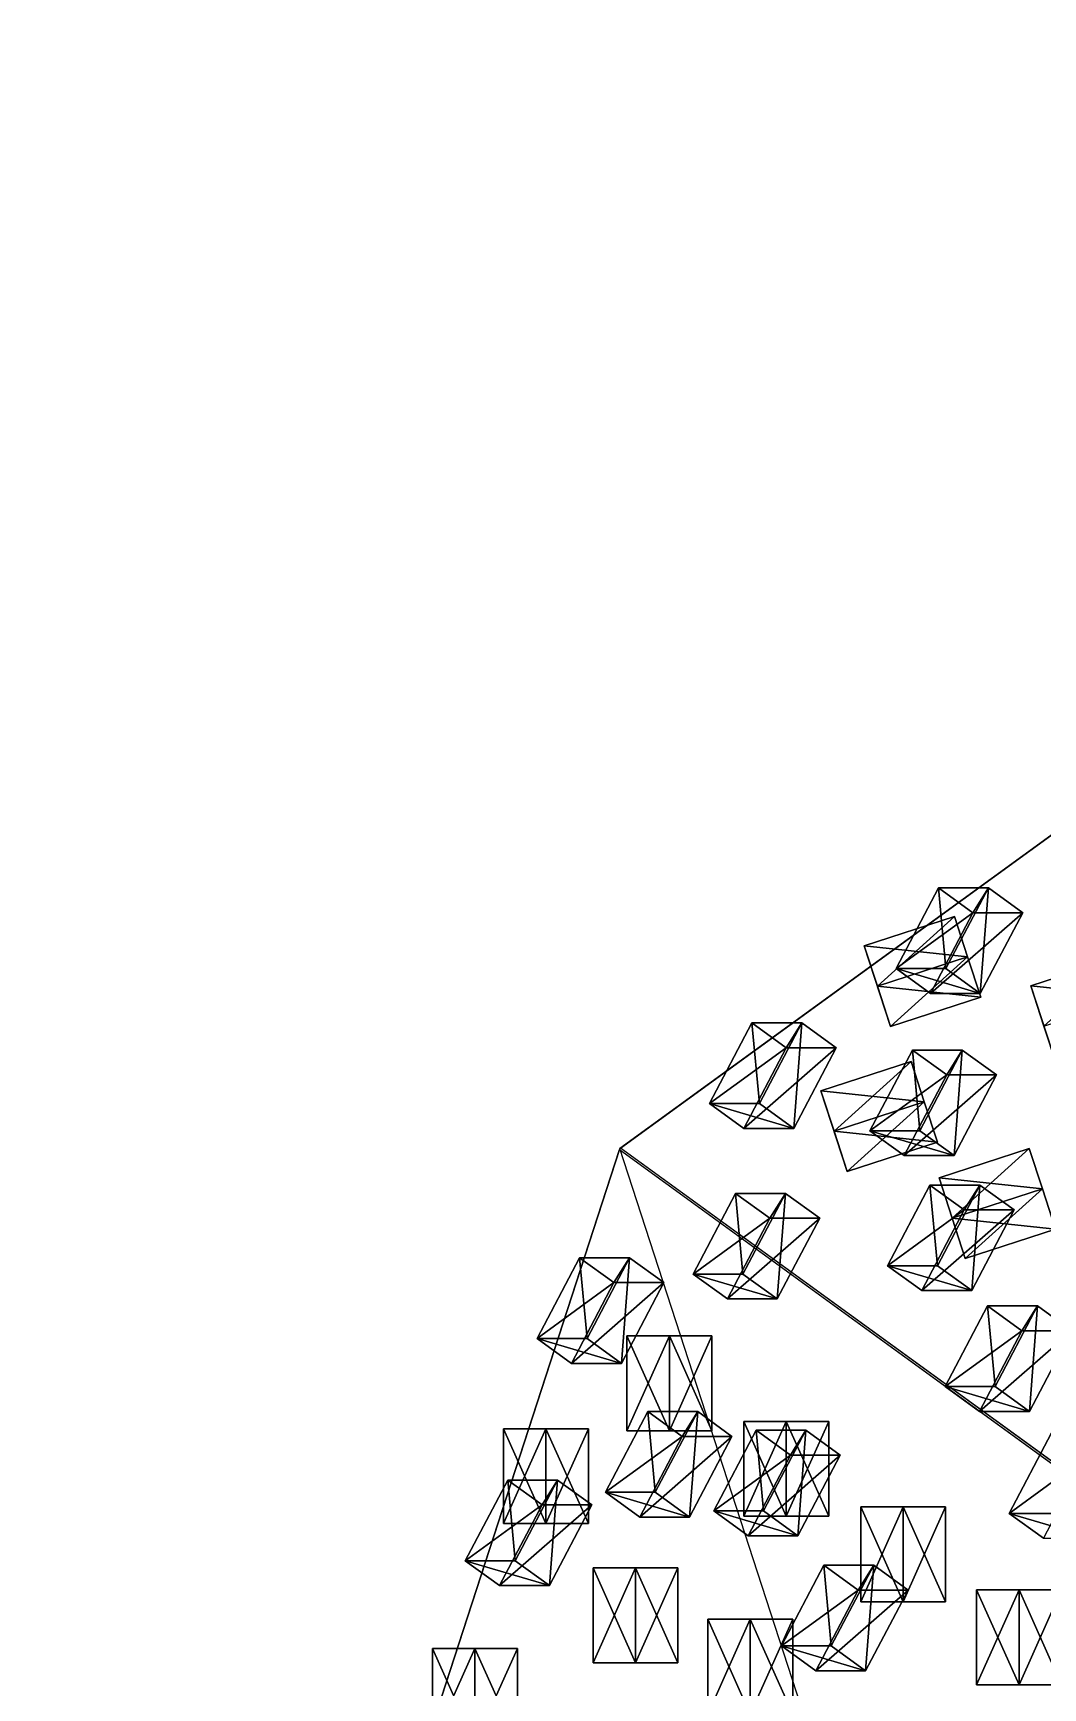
# Model space of a CAD drawing. Header units: metres. Extents: x -324 to 324, y -310 to 311.
# Drawn here: x -323.8 to -217.3, y 133.5 to 307.9 of the extents above; entities that cross this region are included whole.
import ezdxf

# ---------------------------------------------------------------- set-up
doc = ezdxf.new("R2010")
doc.units = ezdxf.units.M

msp = doc.modelspace()

# ---------------------------------------------------------------- linework, layer by layer
for p, q in [((-100.1399, 307.86993, -938.09595), (-261.94815, 190.31635, -1061.6997)), ((-261.85693, 190.37546, -1061.904), (-100.05551, 307.93835, -938.3003)), ((-323.78564, -0.00020891172, -938.3003), (-261.97635, 190.21114, -1061.9042)), ((-261.94815, 190.31635, -1061.6997), (-323.74664, 0.10151672, -938.0959)), ((-261.97635, 190.21114, -1061.9042), (-161.96652, 117.55693, -1261.8993)), ((-161.85391, 117.712, -1261.8992), (-261.85693, 190.37546, -1061.904))]:
    msp.add_line(p, q)
for points in [[(-100.05551, 307.93835, -938.3003), (-161.85391, 117.712, -1261.8992), (-261.85693, 190.37546, -1061.904), (-261.85684, 190.37556, -1061.9039)], [(-228.34314, 217.80185, -1020.6347), (-232.81517, 209.29527, -1017.8708), (-227.55753, 209.29503, -1009.3645), (-227.55742, 209.29514, -1009.3644)], [(-232.81517, 209.29527, -1017.8708), (-228.34314, 217.80185, -1020.6347), (-224.72519, 215.17326, -1022.871), (-224.72508, 215.17337, -1022.87085)], [(-227.55753, 209.29503, -1009.3645), (-223.0855, 217.80162, -1012.12836), (-228.34314, 217.80185, -1020.6347), (-228.34303, 217.80196, -1020.6346)], [(-224.72519, 215.17326, -1022.871), (-228.34314, 217.80185, -1020.6347), (-223.0855, 217.80162, -1012.12836), (-223.08539, 217.80173, -1012.12823)], [(-223.0855, 217.80162, -1012.12836), (-227.55753, 209.29503, -1009.3645), (-223.93958, 206.66644, -1011.60077), (-223.93947, 206.66655, -1011.60065)], [(-223.0855, 217.80162, -1012.12836), (-219.46754, 215.17302, -1014.3647), (-224.72519, 215.17326, -1022.871), (-224.72508, 215.17337, -1022.87085)], [(-223.93958, 206.66644, -1011.60077), (-219.46754, 215.17302, -1014.3647), (-223.0855, 217.80162, -1012.12836), (-223.08539, 217.80173, -1012.12823)], [(-234.78423, 207.438, -1065.1879), (-236.16632, 211.69167, -1056.2438), (-226.65576, 214.78185, -1056.2438), (-226.65565, 214.78195, -1056.2437)], [(-225.27382, 210.5287, -1054.0074), (-226.65576, 214.78185, -1056.2438), (-236.16632, 211.69167, -1056.2438), (-236.16621, 211.69177, -1056.2437)], [(-226.65576, 214.78185, -1056.2438), (-225.27365, 210.52818, -1065.1879), (-234.78423, 207.438, -1065.1879), (-234.78412, 207.43811, -1065.1877)], [(-224.72519, 215.17326, -1022.871), (-229.19722, 206.66667, -1020.1071), (-232.81517, 209.29527, -1017.8708), (-232.81506, 209.29538, -1017.87067)], [(-229.19722, 206.66667, -1020.1071), (-224.72519, 215.17326, -1022.871), (-219.46754, 215.17302, -1014.3647), (-219.46744, 215.17313, -1014.36456)], [(-219.46754, 215.17302, -1014.3647), (-223.93958, 206.66644, -1011.60077), (-229.19722, 206.66667, -1020.1071), (-229.19711, 206.66678, -1020.107)], [(-225.27365, 210.52818, -1065.1879), (-226.65576, 214.78185, -1056.2438), (-225.27382, 210.5287, -1054.0074), (-225.27371, 210.52881, -1054.0073)], [(-233.40228, 203.18486, -1062.9515), (-234.7844, 207.43852, -1054.0074), (-236.16632, 211.69167, -1056.2438), (-236.16621, 211.69177, -1056.2437)], [(-236.16632, 211.69167, -1056.2438), (-234.78423, 207.438, -1065.1879), (-233.40228, 203.18486, -1062.9515), (-233.40218, 203.18497, -1062.9514)], [(-236.16632, 211.69167, -1056.2438), (-234.7844, 207.43852, -1054.0074), (-225.27382, 210.5287, -1054.0074), (-225.27371, 210.52881, -1054.0073)], [(-223.89172, 206.27504, -1062.9515), (-225.27382, 210.5287, -1054.0074), (-234.7844, 207.43852, -1054.0074), (-234.78429, 207.43863, -1054.0073)], [(-233.40228, 203.18486, -1062.9515), (-234.78423, 207.438, -1065.1879), (-225.27365, 210.52818, -1065.1879), (-225.27354, 210.52829, -1065.1877)], [(-225.27365, 210.52818, -1065.1879), (-223.89172, 206.27504, -1062.9515), (-233.40228, 203.18486, -1062.9515), (-233.40218, 203.18497, -1062.9514)], [(-225.27382, 210.5287, -1054.0074), (-223.89172, 206.27504, -1062.9515), (-225.27365, 210.52818, -1065.1879), (-225.27354, 210.52829, -1065.1877)], [(-217.22108, 203.21478, -1084.0732), (-218.60318, 207.46844, -1075.1292), (-209.09262, 210.55862, -1075.1292), (-209.09251, 210.55873, -1075.129)], [(-207.71068, 206.30548, -1072.8928), (-209.09262, 210.55862, -1075.1292), (-218.60318, 207.46844, -1075.1292), (-218.60307, 207.46855, -1075.129)], [(-223.93958, 206.66644, -1011.60077), (-227.55753, 209.29503, -1009.3645), (-232.81517, 209.29527, -1017.8708), (-232.81506, 209.29538, -1017.87067)], [(-232.81517, 209.29527, -1017.8708), (-229.19722, 206.66667, -1020.1071), (-223.93958, 206.66644, -1011.60077), (-223.93947, 206.66655, -1011.60065)], [(-234.7844, 207.43852, -1054.0074), (-233.40228, 203.18486, -1062.9515), (-223.89172, 206.27504, -1062.9515), (-223.89162, 206.27515, -1062.9514)], [(-215.83914, 198.96164, -1081.8369), (-217.22125, 203.2153, -1072.8928), (-218.60318, 207.46844, -1075.1292), (-218.60307, 207.46855, -1075.129)], [(-218.60318, 207.46844, -1075.1292), (-217.22108, 203.21478, -1084.0732), (-215.83914, 198.96164, -1081.8369), (-215.83904, 198.96175, -1081.8368)], [(-218.60318, 207.46844, -1075.1292), (-217.22125, 203.2153, -1072.8928), (-207.71068, 206.30548, -1072.8928), (-207.71057, 206.30559, -1072.8927)], [(-248.01277, 203.5645, -1035.7219), (-252.4848, 195.05792, -1032.958), (-247.22716, 195.05768, -1024.4518), (-247.22705, 195.05779, -1024.4517)], [(-252.4848, 195.05792, -1032.958), (-248.01277, 203.5645, -1035.7219), (-244.39482, 200.93591, -1037.9581), (-244.39471, 200.93602, -1037.958)], [(-247.22716, 195.05768, -1024.4518), (-242.75513, 203.56427, -1027.2156), (-248.01277, 203.5645, -1035.7219), (-248.01266, 203.5646, -1035.7218)], [(-244.39482, 200.93591, -1037.9581), (-248.01277, 203.5645, -1035.7219), (-242.75513, 203.56427, -1027.2156), (-242.75502, 203.56438, -1027.2155)], [(-242.75513, 203.56427, -1027.2156), (-247.22716, 195.05768, -1024.4518), (-243.6092, 192.4291, -1026.688), (-243.6091, 192.4292, -1026.6879)], [(-242.75513, 203.56427, -1027.2156), (-239.13718, 200.93567, -1029.4519), (-244.39482, 200.93591, -1037.9581), (-244.39471, 200.93602, -1037.958)], [(-243.6092, 192.4291, -1026.688), (-239.13718, 200.93567, -1029.4519), (-242.75513, 203.56427, -1027.2156), (-242.75502, 203.56438, -1027.2155)], [(-244.39482, 200.93591, -1037.9581), (-248.86685, 192.42932, -1035.1943), (-252.4848, 195.05792, -1032.958), (-252.4847, 195.05803, -1032.9579)], [(-248.86685, 192.42932, -1035.1943), (-244.39482, 200.93591, -1037.9581), (-239.13718, 200.93567, -1029.4519), (-239.13707, 200.93578, -1029.4518)], [(-239.13718, 200.93567, -1029.4519), (-243.6092, 192.4291, -1026.688), (-248.86685, 192.42932, -1035.1943), (-248.86674, 192.42943, -1035.1942)], [(-231.09752, 200.71606, -1005.00775), (-235.56955, 192.20949, -1002.24384), (-230.3119, 192.20924, -993.73755), (-230.3118, 192.20935, -993.7374)], [(-235.56955, 192.20949, -1002.24384), (-231.09752, 200.71606, -1005.00775), (-227.47957, 198.08748, -1007.244), (-227.47946, 198.08759, -1007.2439)], [(-230.3119, 192.20924, -993.73755), (-225.83987, 200.71584, -996.5014), (-231.09752, 200.71606, -1005.00775), (-231.09741, 200.71617, -1005.0076)], [(-227.47957, 198.08748, -1007.244), (-231.09752, 200.71606, -1005.00775), (-225.83987, 200.71584, -996.5014), (-225.83977, 200.71594, -996.5013)], [(-225.83987, 200.71584, -996.5014), (-230.3119, 192.20924, -993.73755), (-226.69395, 189.58066, -995.9738), (-226.69385, 189.58076, -995.9737)], [(-225.83987, 200.71584, -996.5014), (-222.22192, 198.08723, -998.73773), (-227.47957, 198.08748, -1007.244), (-227.47946, 198.08759, -1007.2439)], [(-226.69395, 189.58066, -995.9738), (-222.22192, 198.08723, -998.73773), (-225.83987, 200.71584, -996.5014), (-225.83977, 200.71594, -996.5013)], [(-239.34746, 192.15042, -1091.4431), (-240.72955, 196.40408, -1082.499), (-231.219, 199.49426, -1082.499), (-231.21889, 199.49437, -1082.4989)], [(-229.83705, 195.24112, -1080.2627), (-231.219, 199.49426, -1082.499), (-240.72955, 196.40408, -1082.499), (-240.72945, 196.40419, -1082.4989)], [(-231.219, 199.49426, -1082.499), (-229.83688, 195.2406, -1091.4431), (-239.34746, 192.15042, -1091.4431), (-239.34735, 192.15053, -1091.443)], [(-229.83688, 195.2406, -1091.4431), (-231.219, 199.49426, -1082.499), (-229.83705, 195.24112, -1080.2627), (-229.83694, 195.24123, -1080.2626)], [(-227.47957, 198.08748, -1007.244), (-231.9516, 189.58089, -1004.48016), (-235.56955, 192.20949, -1002.24384), (-235.56944, 192.2096, -1002.2437)], [(-231.9516, 189.58089, -1004.48016), (-227.47957, 198.08748, -1007.244), (-222.22192, 198.08723, -998.73773), (-222.22182, 198.08734, -998.7376)], [(-222.22192, 198.08723, -998.73773), (-226.69395, 189.58066, -995.9738), (-231.9516, 189.58089, -1004.48016), (-231.95149, 189.581, -1004.48004)], [(-237.96552, 187.89728, -1089.2068), (-239.34763, 192.15094, -1080.2627), (-240.72955, 196.40408, -1082.499), (-240.72945, 196.40419, -1082.4989)], [(-240.72955, 196.40408, -1082.499), (-239.34746, 192.15042, -1091.4431), (-237.96552, 187.89728, -1089.2068), (-237.96541, 187.89738, -1089.2067)], [(-240.72955, 196.40408, -1082.499), (-239.34763, 192.15094, -1080.2627), (-229.83705, 195.24112, -1080.2627), (-229.83694, 195.24123, -1080.2626)], [(-243.6092, 192.4291, -1026.688), (-247.22716, 195.05768, -1024.4518), (-252.4848, 195.05792, -1032.958), (-252.4847, 195.05803, -1032.9579)], [(-252.4848, 195.05792, -1032.958), (-248.86685, 192.42932, -1035.1943), (-243.6092, 192.4291, -1026.688), (-243.6091, 192.4292, -1026.6879)], [(-228.45496, 190.98746, -1089.2068), (-229.83705, 195.24112, -1080.2627), (-239.34763, 192.15094, -1080.2627), (-239.34752, 192.15105, -1080.2626)], [(-237.96552, 187.89728, -1089.2068), (-239.34746, 192.15042, -1091.4431), (-229.83688, 195.2406, -1091.4431), (-229.83678, 195.2407, -1091.443)], [(-229.83688, 195.2406, -1091.4431), (-228.45496, 190.98746, -1089.2068), (-237.96552, 187.89728, -1089.2068), (-237.96541, 187.89738, -1089.2067)], [(-229.83705, 195.24112, -1080.2627), (-228.45496, 190.98746, -1089.2068), (-229.83688, 195.2406, -1091.4431), (-229.83678, 195.2407, -1091.443)], [(-239.34763, 192.15094, -1080.2627), (-237.96552, 187.89728, -1089.2068), (-228.45496, 190.98746, -1089.2068), (-228.45485, 190.98756, -1089.2067)], [(-226.69395, 189.58066, -995.9738), (-230.3119, 192.20924, -993.73755), (-235.56955, 192.20949, -1002.24384), (-235.56944, 192.2096, -1002.2437)], [(-235.56955, 192.20949, -1002.24384), (-231.9516, 189.58089, -1004.48016), (-226.69395, 189.58066, -995.9738), (-226.69385, 189.58076, -995.9737)], [(-323.78564, -0.00020891172, -938.3003), (-261.97635, 190.21114, -1061.9042), (-161.96652, 117.55693, -1261.8993), (-161.96642, 117.55703, -1261.8992)], [(-200.13194, 0.095825195, -738.10077), (-261.94815, 190.31635, -1061.6997), (-323.74664, 0.10151672, -938.0959), (-323.74655, 0.101616725, -938.09576)], [(-226.89684, 182.99646, -1116.5469), (-228.27893, 187.25012, -1107.6028), (-218.76837, 190.3403, -1107.6028), (-218.76826, 190.34041, -1107.6027)], [(-217.38643, 186.08716, -1105.3665), (-218.76837, 190.3403, -1107.6028), (-228.27893, 187.25012, -1107.6028), (-228.27882, 187.25023, -1107.6027)], [(-218.76837, 190.3403, -1107.6028), (-217.38626, 186.08664, -1116.5469), (-226.89684, 182.99646, -1116.5469), (-226.89673, 182.99657, -1116.5468)], [(-217.38626, 186.08664, -1116.5469), (-218.76837, 190.3403, -1107.6028), (-217.38643, 186.08716, -1105.3665), (-217.38632, 186.08727, -1105.3663)], [(-225.5149, 178.74332, -1114.3105), (-226.897, 182.99698, -1105.3665), (-228.27893, 187.25012, -1107.6028), (-228.27882, 187.25023, -1107.6027)], [(-228.27893, 187.25012, -1107.6028), (-226.89684, 182.99646, -1116.5469), (-225.5149, 178.74332, -1114.3105), (-225.51479, 178.74342, -1114.3104)], [(-228.27893, 187.25012, -1107.6028), (-226.897, 182.99698, -1105.3665), (-217.38643, 186.08716, -1105.3665), (-217.38632, 186.08727, -1105.3663)], [(-249.73856, 185.60248, -1017.401), (-254.21059, 177.0959, -1014.6371), (-248.95294, 177.09566, -1006.1308), (-248.95284, 177.09576, -1006.1307)], [(-254.21059, 177.0959, -1014.6371), (-249.73856, 185.60248, -1017.401), (-246.1206, 182.97389, -1019.63727), (-246.1205, 182.974, -1019.63715)], [(-248.95294, 177.09566, -1006.1308), (-244.48091, 185.60225, -1008.89465), (-249.73856, 185.60248, -1017.401), (-249.73845, 185.60258, -1017.4009)], [(-246.1206, 182.97389, -1019.63727), (-249.73856, 185.60248, -1017.401), (-244.48091, 185.60225, -1008.89465), (-244.4808, 185.60236, -1008.89453)], [(-244.48091, 185.60225, -1008.89465), (-248.95294, 177.09566, -1006.1308), (-245.33499, 174.46707, -1008.36707), (-245.33488, 174.46718, -1008.36694)], [(-244.48091, 185.60225, -1008.89465), (-240.86296, 182.97365, -1011.131), (-246.1206, 182.97389, -1019.63727), (-246.1205, 182.974, -1019.63715)], [(-245.33499, 174.46707, -1008.36707), (-240.86296, 182.97365, -1011.131), (-244.48091, 185.60225, -1008.89465), (-244.4808, 185.60236, -1008.89453)], [(-229.24104, 186.47774, -985.2682), (-233.71307, 177.97116, -982.5043), (-228.45543, 177.97092, -973.998), (-228.45532, 177.97102, -973.99786)], [(-233.71307, 177.97116, -982.5043), (-229.24104, 186.47774, -985.2682), (-225.6231, 183.84915, -987.50446), (-225.62299, 183.84926, -987.50433)], [(-228.45543, 177.97092, -973.998), (-223.9834, 186.47751, -976.76184), (-229.24104, 186.47774, -985.2682), (-229.24094, 186.47784, -985.26807)], [(-225.6231, 183.84915, -987.50446), (-229.24104, 186.47774, -985.2682), (-223.9834, 186.47751, -976.76184), (-223.98329, 186.47762, -976.7617)], [(-223.9834, 186.47751, -976.76184), (-228.45543, 177.97092, -973.998), (-224.83748, 175.34233, -976.23425), (-224.83737, 175.34244, -976.23413)], [(-216.00433, 181.8335, -1114.3105), (-217.38643, 186.08716, -1105.3665), (-226.897, 182.99698, -1105.3665), (-226.8969, 182.99709, -1105.3663)], [(-225.5149, 178.74332, -1114.3105), (-226.89684, 182.99646, -1116.5469), (-217.38626, 186.08664, -1116.5469), (-217.38615, 186.08675, -1116.5468)], [(-223.9834, 186.47751, -976.76184), (-220.36545, 183.8489, -978.99817), (-225.6231, 183.84915, -987.50446), (-225.62299, 183.84926, -987.50433)], [(-217.38626, 186.08664, -1116.5469), (-216.00433, 181.8335, -1114.3105), (-225.5149, 178.74332, -1114.3105), (-225.51479, 178.74342, -1114.3104)], [(-224.83748, 175.34233, -976.23425), (-220.36545, 183.8489, -978.99817), (-223.9834, 186.47751, -976.76184), (-223.98329, 186.47762, -976.7617)], [(-217.38643, 186.08716, -1105.3665), (-216.00433, 181.8335, -1114.3105), (-217.38626, 186.08664, -1116.5469), (-217.38615, 186.08675, -1116.5468)], [(-225.6231, 183.84915, -987.50446), (-230.09512, 175.34256, -984.7406), (-233.71307, 177.97116, -982.5043), (-233.71297, 177.97127, -982.50415)], [(-230.09512, 175.34256, -984.7406), (-225.6231, 183.84915, -987.50446), (-220.36545, 183.8489, -978.99817), (-220.36534, 183.84901, -978.99805)], [(-220.36545, 183.8489, -978.99817), (-224.83748, 175.34233, -976.23425), (-230.09512, 175.34256, -984.7406), (-230.09502, 175.34267, -984.7405)], [(-246.1206, 182.97389, -1019.63727), (-250.59264, 174.4673, -1016.8734), (-254.21059, 177.0959, -1014.6371), (-254.21048, 177.09601, -1014.63696)], [(-250.59264, 174.4673, -1016.8734), (-246.1206, 182.97389, -1019.63727), (-240.86296, 182.97365, -1011.131), (-240.86285, 182.97375, -1011.13086)], [(-240.86296, 182.97365, -1011.131), (-245.33499, 174.46707, -1008.36707), (-250.59264, 174.4673, -1016.8734), (-250.59253, 174.4674, -1016.8733)], [(-226.897, 182.99698, -1105.3665), (-225.5149, 178.74332, -1114.3105), (-216.00433, 181.8335, -1114.3105), (-216.00423, 181.8336, -1114.3104)], [(-266.16986, 178.81268, -1036.0033), (-270.64188, 170.3061, -1033.2394), (-265.38425, 170.30586, -1024.7332), (-265.38416, 170.30597, -1024.733)], [(-270.64188, 170.3061, -1033.2394), (-266.16986, 178.81268, -1036.0033), (-262.5519, 176.1841, -1038.2395), (-262.55182, 176.1842, -1038.2394)], [(-265.38425, 170.30586, -1024.7332), (-260.91223, 178.81245, -1027.497), (-266.16986, 178.81268, -1036.0033), (-266.16977, 178.81279, -1036.0032)], [(-262.5519, 176.1841, -1038.2395), (-266.16986, 178.81268, -1036.0033), (-260.91223, 178.81245, -1027.497), (-260.91214, 178.81256, -1027.4968)], [(-260.91223, 178.81245, -1027.497), (-265.38425, 170.30586, -1024.7332), (-261.7663, 167.67728, -1026.9694), (-261.7662, 167.67738, -1026.9692)], [(-260.91223, 178.81245, -1027.497), (-257.29428, 176.18385, -1029.7333), (-262.5519, 176.1841, -1038.2395), (-262.55182, 176.1842, -1038.2394)], [(-261.7663, 167.67728, -1026.9694), (-257.29428, 176.18385, -1029.7333), (-260.91223, 178.81245, -1027.497), (-260.91214, 178.81256, -1027.4968)], [(-245.33499, 174.46707, -1008.36707), (-248.95294, 177.09566, -1006.1308), (-254.21059, 177.0959, -1014.6371), (-254.21048, 177.09601, -1014.63696)], [(-254.21059, 177.0959, -1014.6371), (-250.59264, 174.4673, -1016.8734), (-245.33499, 174.46707, -1008.36707), (-245.33488, 174.46718, -1008.36694)], [(-224.83748, 175.34233, -976.23425), (-228.45543, 177.97092, -973.998), (-233.71307, 177.97116, -982.5043), (-233.71297, 177.97127, -982.50415)], [(-233.71307, 177.97116, -982.5043), (-230.09512, 175.34256, -984.7406), (-224.83748, 175.34233, -976.23425), (-224.83737, 175.34244, -976.23413)], [(-262.5519, 176.1841, -1038.2395), (-267.02393, 167.6775, -1035.4757), (-270.64188, 170.3061, -1033.2394), (-270.64178, 170.30621, -1033.2393)], [(-267.02393, 167.6775, -1035.4757), (-262.5519, 176.1841, -1038.2395), (-257.29428, 176.18385, -1029.7333), (-257.2942, 176.18396, -1029.7332)], [(-257.29428, 176.18385, -1029.7333), (-261.7663, 167.67728, -1026.9694), (-267.02393, 167.6775, -1035.4757), (-267.02383, 167.67761, -1035.4756)], [(-223.16275, 173.72874, -960.449), (-227.63478, 165.22217, -957.68506), (-222.37714, 165.22192, -949.1788), (-222.37703, 165.22203, -949.17865)], [(-227.63478, 165.22217, -957.68506), (-223.16275, 173.72874, -960.449), (-219.5448, 171.10016, -962.68524), (-219.5447, 171.10027, -962.6851)], [(-222.37714, 165.22192, -949.1788), (-217.9051, 173.72852, -951.9426), (-223.16275, 173.72874, -960.449), (-223.16264, 173.72885, -960.44885)], [(-219.5448, 171.10016, -962.68524), (-223.16275, 173.72874, -960.449), (-217.9051, 173.72852, -951.9426), (-217.905, 173.72862, -951.9425)], [(-217.9051, 173.72852, -951.9426), (-222.37714, 165.22192, -949.1788), (-218.75919, 162.59334, -951.41504), (-218.75908, 162.59344, -951.4149)], [(-217.9051, 173.72852, -951.9426), (-214.28716, 171.09991, -954.17896), (-219.5448, 171.10016, -962.68524), (-219.5447, 171.10027, -962.6851)], [(-218.75919, 162.59334, -951.41504), (-214.28716, 171.09991, -954.17896), (-217.9051, 173.72852, -951.9426), (-217.905, 173.72862, -951.9425)], [(-219.5448, 171.10016, -962.68524), (-224.01683, 162.59357, -959.9214), (-227.63478, 165.22217, -957.68506), (-227.63467, 165.22227, -957.68494)], [(-224.01683, 162.59357, -959.9214), (-219.5448, 171.10016, -962.68524), (-214.28716, 171.09991, -954.17896), (-214.28705, 171.10002, -954.17883)], [(-214.28716, 171.09991, -954.17896), (-218.75919, 162.59334, -951.41504), (-224.01683, 162.59357, -959.9214), (-224.01672, 162.59367, -959.92126)], [(-261.7663, 167.67728, -1026.9694), (-265.38425, 170.30586, -1024.7332), (-270.64188, 170.3061, -1033.2394), (-270.64178, 170.30621, -1033.2393)], [(-270.64188, 170.3061, -1033.2394), (-267.02393, 167.6775, -1035.4757), (-261.7663, 167.67728, -1026.9694), (-261.7662, 167.67738, -1026.9692)], [(-256.7086, 160.57236, -1091.4431), (-261.18115, 160.57236, -1082.499), (-261.18115, 170.57236, -1082.499), (-261.18106, 170.57246, -1082.4989)], [(-256.7086, 170.57236, -1091.4431), (-261.18115, 170.57236, -1082.499), (-256.70914, 170.57236, -1080.2627), (-256.70905, 170.57246, -1080.2626)], [(-261.18115, 160.57236, -1082.499), (-256.70914, 160.57236, -1080.2627), (-256.70914, 170.57236, -1080.2627), (-256.70905, 170.57246, -1080.2626)], [(-261.18115, 170.57236, -1082.499), (-256.7086, 170.57236, -1091.4431), (-256.7086, 160.57236, -1091.4431), (-256.7085, 160.57246, -1091.443)], [(-256.70914, 170.57236, -1080.2627), (-261.18115, 170.57236, -1082.499), (-261.18115, 160.57236, -1082.499), (-261.18106, 160.57246, -1082.4989)], [(-256.70914, 160.57236, -1080.2627), (-252.23656, 160.57236, -1089.2068), (-252.23657, 170.57236, -1089.2068), (-252.23647, 170.57246, -1089.2067)], [(-256.70914, 170.57236, -1080.2627), (-252.23657, 170.57236, -1089.2068), (-256.7086, 170.57236, -1091.4431), (-256.7085, 170.57246, -1091.443)], [(-252.23657, 170.57236, -1089.2068), (-256.70914, 170.57236, -1080.2627), (-256.70914, 160.57236, -1080.2627), (-256.70905, 160.57246, -1080.2626)], [(-252.23656, 160.57236, -1089.2068), (-256.7086, 160.57236, -1091.4431), (-256.7086, 170.57236, -1091.4431), (-256.7085, 170.57246, -1091.443)], [(-256.7086, 170.57236, -1091.4431), (-252.23657, 170.57236, -1089.2068), (-252.23656, 160.57236, -1089.2068), (-252.23645, 160.57246, -1089.2067)], [(-218.75919, 162.59334, -951.41504), (-222.37714, 165.22192, -949.1788), (-227.63478, 165.22217, -957.68506), (-227.63467, 165.22227, -957.68494)], [(-227.63478, 165.22217, -957.68506), (-224.01683, 162.59357, -959.9214), (-218.75919, 162.59334, -951.41504), (-218.75908, 162.59344, -951.4149)], [(-258.9867, 162.60265, -1005.3284), (-263.4587, 154.09607, -1002.5645), (-258.20108, 154.09583, -994.0582), (-258.201, 154.09593, -994.0581)], [(-263.4587, 154.09607, -1002.5645), (-258.9867, 162.60265, -1005.3284), (-255.36874, 159.97406, -1007.5647), (-255.36864, 159.97417, -1007.5646)], [(-258.20108, 154.09583, -994.0582), (-253.72905, 162.60242, -996.8221), (-258.9867, 162.60265, -1005.3284), (-258.9866, 162.60275, -1005.3283)], [(-255.36874, 159.97406, -1007.5647), (-258.9867, 162.60265, -1005.3284), (-253.72905, 162.60242, -996.8221), (-253.72894, 162.60252, -996.82196)], [(-253.72905, 162.60242, -996.8221), (-258.20108, 154.09583, -994.0582), (-254.58313, 151.46724, -996.2945), (-254.58302, 151.46735, -996.2944)], [(-253.72905, 162.60242, -996.8221), (-250.1111, 159.97382, -999.0584), (-255.36874, 159.97406, -1007.5647), (-255.36864, 159.97417, -1007.5646)], [(-254.58313, 151.46724, -996.2945), (-250.1111, 159.97382, -999.0584), (-253.72905, 162.60242, -996.8221), (-253.72894, 162.60252, -996.82196)], [(-269.72263, 150.78734, -1065.4182), (-274.1952, 150.78734, -1056.4741), (-274.1952, 160.78734, -1056.4741), (-274.1951, 160.78745, -1056.474)], [(-269.72263, 160.78734, -1065.4182), (-274.1952, 160.78734, -1056.4741), (-269.72318, 160.78734, -1054.2378), (-269.72308, 160.78745, -1054.2377)], [(-274.1952, 150.78734, -1056.4741), (-269.72318, 150.78734, -1054.2378), (-269.72318, 160.78734, -1054.2378), (-269.72308, 160.78745, -1054.2377)], [(-274.1952, 160.78734, -1056.4741), (-269.72263, 160.78734, -1065.4182), (-269.72263, 150.78734, -1065.4182), (-269.72253, 150.78745, -1065.4181)], [(-269.72318, 160.78734, -1054.2378), (-274.1952, 160.78734, -1056.4741), (-274.1952, 150.78734, -1056.4741), (-274.1951, 150.78745, -1056.474)], [(-269.72318, 150.78734, -1054.2378), (-265.2506, 150.78734, -1063.1819), (-265.2506, 160.78734, -1063.1819), (-265.25052, 160.78745, -1063.1818)], [(-269.72318, 160.78734, -1054.2378), (-265.2506, 160.78734, -1063.1819), (-269.72263, 160.78734, -1065.4182), (-269.72253, 160.78745, -1065.4181)], [(-265.2506, 160.78734, -1063.1819), (-269.72318, 160.78734, -1054.2378), (-269.72318, 150.78734, -1054.2378), (-269.72308, 150.78745, -1054.2377)], [(-265.2506, 150.78734, -1063.1819), (-269.72263, 150.78734, -1065.4182), (-269.72263, 160.78734, -1065.4182), (-269.72253, 160.78745, -1065.4181)], [(-269.72263, 160.78734, -1065.4182), (-265.2506, 160.78734, -1063.1819), (-265.2506, 150.78734, -1063.1819), (-265.25052, 150.78745, -1063.1818)], [(-252.23656, 160.57236, -1089.2068), (-256.70914, 160.57236, -1080.2627), (-261.18115, 160.57236, -1082.499), (-261.18106, 160.57246, -1082.4989)], [(-261.18115, 160.57236, -1082.499), (-256.7086, 160.57236, -1091.4431), (-252.23656, 160.57236, -1089.2068), (-252.23645, 160.57246, -1089.2067)], [(-247.56773, 160.63068, -984.5365), (-252.03976, 152.1241, -981.7726), (-246.78212, 152.12386, -973.2663), (-246.78201, 152.12396, -973.2662)], [(-252.03976, 152.1241, -981.7726), (-247.56773, 160.63068, -984.5365), (-243.94978, 158.00209, -986.77277), (-243.94968, 158.0022, -986.77264)], [(-244.38553, 151.55986, -1116.0862), (-248.8581, 151.55986, -1107.1421), (-248.85811, 161.55986, -1107.1421), (-248.858, 161.55997, -1107.142)], [(-244.38553, 161.55986, -1116.0862), (-248.85811, 161.55986, -1107.1421), (-244.38608, 161.55986, -1104.9058), (-244.38597, 161.55997, -1104.9056)], [(-248.85811, 161.55986, -1107.1421), (-244.38553, 161.55986, -1116.0862), (-244.38553, 151.55986, -1116.0862), (-244.38542, 151.55997, -1116.086)], [(-244.38608, 161.55986, -1104.9058), (-248.85811, 161.55986, -1107.1421), (-248.8581, 151.55986, -1107.1421), (-248.85799, 151.55997, -1107.142)], [(-248.8581, 151.55986, -1107.1421), (-244.38608, 151.55986, -1104.9058), (-244.38608, 161.55986, -1104.9058), (-244.38597, 161.55997, -1104.9056)], [(-246.78212, 152.12386, -973.2663), (-242.31009, 160.63045, -976.03015), (-247.56773, 160.63068, -984.5365), (-247.56763, 160.63078, -984.5364)], [(-243.94978, 158.00209, -986.77277), (-247.56773, 160.63068, -984.5365), (-242.31009, 160.63045, -976.03015), (-242.30998, 160.63055, -976.03)], [(-242.31009, 160.63045, -976.03015), (-246.78212, 152.12386, -973.2663), (-243.16417, 149.49527, -975.50256), (-243.16406, 149.49538, -975.50244)], [(-244.38608, 151.55986, -1104.9058), (-239.9135, 151.55986, -1113.8499), (-239.91351, 161.55986, -1113.8499), (-239.9134, 161.55997, -1113.8497)], [(-244.38608, 161.55986, -1104.9058), (-239.91351, 161.55986, -1113.8499), (-244.38553, 161.55986, -1116.0862), (-244.38542, 161.55997, -1116.086)], [(-239.91351, 161.55986, -1113.8499), (-244.38608, 161.55986, -1104.9058), (-244.38608, 151.55986, -1104.9058), (-244.38597, 151.55997, -1104.9056)], [(-239.9135, 151.55986, -1113.8499), (-244.38553, 151.55986, -1116.0862), (-244.38553, 161.55986, -1116.0862), (-244.38542, 161.55997, -1116.086)], [(-244.38553, 161.55986, -1116.0862), (-239.91351, 161.55986, -1113.8499), (-239.9135, 151.55986, -1113.8499), (-239.91339, 151.55997, -1113.8497)], [(-242.31009, 160.63045, -976.03015), (-238.69214, 158.00185, -978.2665), (-243.94978, 158.00209, -986.77277), (-243.94968, 158.0022, -986.77264)], [(-243.16417, 149.49527, -975.50256), (-238.69214, 158.00185, -978.2665), (-242.31009, 160.63045, -976.03015), (-242.30998, 160.63055, -976.03)], [(-255.36874, 159.97406, -1007.5647), (-259.84076, 151.46747, -1004.80084), (-263.4587, 154.09607, -1002.5645), (-263.45862, 154.09618, -1002.5644)], [(-259.84076, 151.46747, -1004.80084), (-255.36874, 159.97406, -1007.5647), (-250.1111, 159.97382, -999.0584), (-250.111, 159.97392, -999.0583)], [(-250.1111, 159.97382, -999.0584), (-254.58313, 151.46724, -996.2945), (-259.84076, 151.46747, -1004.80084), (-259.84067, 151.46758, -1004.8007)], [(-216.43211, 160.3664, -933.85345), (-220.90414, 151.85982, -931.08954), (-215.6465, 151.85957, -922.58325), (-215.6464, 151.85968, -922.5831)], [(-220.90414, 151.85982, -931.08954), (-216.43211, 160.3664, -933.85345), (-212.81416, 157.73781, -936.0897), (-212.81406, 157.73792, -936.0896)], [(-243.94978, 158.00209, -986.77277), (-248.42181, 149.4955, -984.0089), (-252.03976, 152.1241, -981.7726), (-252.03966, 152.1242, -981.77246)], [(-248.42181, 149.4955, -984.0089), (-243.94978, 158.00209, -986.77277), (-238.69214, 158.00185, -978.2665), (-238.69203, 158.00195, -978.26636)], [(-238.69214, 158.00185, -978.2665), (-243.16417, 149.49527, -975.50256), (-248.42181, 149.4955, -984.0089), (-248.4217, 149.4956, -984.0088)], [(-212.81416, 157.73781, -936.0897), (-217.2862, 149.23122, -933.32587), (-220.90414, 151.85982, -931.08954), (-220.90404, 151.85992, -931.0894)], [(-273.75293, 155.3747, -1020.72186), (-278.22495, 146.86812, -1017.95795), (-272.96732, 146.86787, -1009.45166), (-272.96722, 146.86798, -1009.45154)], [(-278.22495, 146.86812, -1017.95795), (-273.75293, 155.3747, -1020.72186), (-270.13498, 152.74611, -1022.9581), (-270.1349, 152.74622, -1022.958)], [(-272.96732, 146.86787, -1009.45166), (-268.4953, 155.37447, -1012.2155), (-273.75293, 155.3747, -1020.72186), (-273.75284, 155.3748, -1020.72174)], [(-270.13498, 152.74611, -1022.9581), (-273.75293, 155.3747, -1020.72186), (-268.4953, 155.37447, -1012.2155), (-268.4952, 155.37457, -1012.2154)], [(-268.4953, 155.37447, -1012.2155), (-272.96732, 146.86787, -1009.45166), (-269.34937, 144.23929, -1011.6879), (-269.34927, 144.2394, -1011.6878)], [(-268.4953, 155.37447, -1012.2155), (-264.87735, 152.74586, -1014.45184), (-270.13498, 152.74611, -1022.9581), (-270.1349, 152.74622, -1022.958)], [(-269.34937, 144.23929, -1011.6879), (-264.87735, 152.74586, -1014.45184), (-268.4953, 155.37447, -1012.2155), (-268.4952, 155.37457, -1012.2154)], [(-254.58313, 151.46724, -996.2945), (-258.20108, 154.09583, -994.0582), (-263.4587, 154.09607, -1002.5645), (-263.45862, 154.09618, -1002.5644)], [(-263.4587, 154.09607, -1002.5645), (-259.84076, 151.46747, -1004.80084), (-254.58313, 151.46724, -996.2945), (-254.58302, 151.46735, -996.2944)], [(-270.13498, 152.74611, -1022.9581), (-274.607, 144.23952, -1020.1943), (-278.22495, 146.86812, -1017.95795), (-278.22485, 146.86823, -1017.9578)], [(-274.607, 144.23952, -1020.1943), (-270.13498, 152.74611, -1022.9581), (-264.87735, 152.74586, -1014.45184), (-264.87726, 152.74597, -1014.4517)], [(-264.87735, 152.74586, -1014.45184), (-269.34937, 144.23929, -1011.6879), (-274.607, 144.23952, -1020.1943), (-274.6069, 144.23962, -1020.19415)], [(-243.16417, 149.49527, -975.50256), (-246.78212, 152.12386, -973.2663), (-252.03976, 152.1241, -981.7726), (-252.03966, 152.1242, -981.77246)], [(-252.03976, 152.1241, -981.7726), (-248.42181, 149.4955, -984.0089), (-243.16417, 149.49527, -975.50256), (-243.16406, 149.49538, -975.50244)], [(-232.06244, 142.54736, -1140.7294), (-236.535, 142.54736, -1131.7853), (-236.53502, 152.54736, -1131.7853), (-236.53491, 152.54747, -1131.7852)], [(-232.06244, 152.54736, -1140.7294), (-236.53502, 152.54736, -1131.7853), (-232.06299, 152.54736, -1129.549), (-232.06288, 152.54747, -1129.5488)], [(-236.53502, 152.54736, -1131.7853), (-232.06244, 152.54736, -1140.7294), (-232.06244, 142.54736, -1140.7294), (-232.06233, 142.54747, -1140.7292)], [(-232.06299, 152.54736, -1129.549), (-236.53502, 152.54736, -1131.7853), (-236.535, 142.54736, -1131.7853), (-236.5349, 142.54747, -1131.7852)], [(-236.535, 142.54736, -1131.7853), (-232.06299, 142.54736, -1129.549), (-232.06299, 152.54736, -1129.549), (-232.06288, 152.54747, -1129.5488)], [(-232.06299, 142.54736, -1129.549), (-227.59041, 142.54736, -1138.493), (-227.59042, 152.54736, -1138.493), (-227.59032, 152.54747, -1138.4929)], [(-232.06299, 152.54736, -1129.549), (-227.59042, 152.54736, -1138.493), (-232.06244, 152.54736, -1140.7294), (-232.06233, 152.54747, -1140.7292)], [(-227.59042, 152.54736, -1138.493), (-232.06299, 152.54736, -1129.549), (-232.06299, 142.54736, -1129.549), (-232.06288, 142.54747, -1129.5488)], [(-227.59041, 142.54736, -1138.493), (-232.06244, 142.54736, -1140.7294), (-232.06244, 152.54736, -1140.7294), (-232.06233, 152.54747, -1140.7292)], [(-232.06244, 152.54736, -1140.7294), (-227.59042, 152.54736, -1138.493), (-227.59041, 142.54736, -1138.493), (-227.5903, 142.54747, -1138.4929)], [(-212.02855, 149.23099, -924.8195), (-215.6465, 151.85957, -922.58325), (-220.90414, 151.85982, -931.08954), (-220.90404, 151.85992, -931.0894)], [(-220.90414, 151.85982, -931.08954), (-217.2862, 149.23122, -933.32587), (-212.02855, 149.23099, -924.8195), (-212.02844, 149.2311, -924.8194)], [(-265.2506, 150.78734, -1063.1819), (-269.72318, 150.78734, -1054.2378), (-274.1952, 150.78734, -1056.4741), (-274.1951, 150.78745, -1056.474)], [(-274.1952, 150.78734, -1056.4741), (-269.72263, 150.78734, -1065.4182), (-265.2506, 150.78734, -1063.1819), (-265.25052, 150.78745, -1063.1818)], [(-239.9135, 151.55986, -1113.8499), (-244.38608, 151.55986, -1104.9058), (-248.8581, 151.55986, -1107.1421), (-248.85799, 151.55997, -1107.142)], [(-248.8581, 151.55986, -1107.1421), (-244.38553, 151.55986, -1116.0862), (-239.9135, 151.55986, -1113.8499), (-239.91339, 151.55997, -1113.8497)], [(-269.34937, 144.23929, -1011.6879), (-272.96732, 146.86787, -1009.45166), (-278.22495, 146.86812, -1017.95795), (-278.22485, 146.86823, -1017.9578)], [(-278.22495, 146.86812, -1017.95795), (-274.607, 144.23952, -1020.1943), (-269.34937, 144.23929, -1011.6879), (-269.34927, 144.2394, -1011.6878)], [(-260.27878, 136.10985, -1084.3036), (-264.75134, 136.10985, -1075.3595), (-264.75134, 146.10985, -1075.3595), (-264.75125, 146.10995, -1075.3594)], [(-260.27878, 146.10985, -1084.3036), (-264.75134, 146.10985, -1075.3595), (-260.27933, 146.10985, -1073.1232), (-260.27924, 146.10995, -1073.123)], [(-264.75134, 136.10985, -1075.3595), (-260.27933, 136.10985, -1073.1232), (-260.27933, 146.10985, -1073.1232), (-260.27924, 146.10995, -1073.123)], [(-264.75134, 146.10985, -1075.3595), (-260.27878, 146.10985, -1084.3036), (-260.27878, 136.10985, -1084.3036), (-260.2787, 136.10995, -1084.3035)], [(-260.27933, 146.10985, -1073.1232), (-264.75134, 146.10985, -1075.3595), (-264.75134, 136.10985, -1075.3595), (-264.75125, 136.10995, -1075.3594)], [(-260.27933, 136.10985, -1073.1232), (-255.80675, 136.10985, -1082.0673), (-255.80676, 146.10985, -1082.0673), (-255.80666, 146.10995, -1082.0671)], [(-260.27933, 146.10985, -1073.1232), (-255.80676, 146.10985, -1082.0673), (-260.27878, 146.10985, -1084.3036), (-260.2787, 146.10995, -1084.3035)], [(-255.80676, 146.10985, -1082.0673), (-260.27933, 146.10985, -1073.1232), (-260.27933, 136.10985, -1073.1232), (-260.27924, 136.10995, -1073.123)], [(-255.80675, 136.10985, -1082.0673), (-260.27878, 136.10985, -1084.3036), (-260.27878, 146.10985, -1084.3036), (-260.2787, 146.10995, -1084.3035)], [(-260.27878, 146.10985, -1084.3036), (-255.80676, 146.10985, -1082.0673), (-255.80675, 136.10985, -1082.0673), (-255.80664, 136.10995, -1082.0671)], [(-240.43127, 146.3921, -956.25446), (-244.9033, 137.88553, -953.49054), (-239.64566, 137.88528, -944.98425), (-239.64555, 137.88539, -944.98413)], [(-244.9033, 137.88553, -953.49054), (-240.43127, 146.3921, -956.25446), (-236.81332, 143.76352, -958.4907), (-236.81322, 143.76363, -958.4906)], [(-239.64566, 137.88528, -944.98425), (-235.17363, 146.39188, -947.7481), (-240.43127, 146.3921, -956.25446), (-240.43117, 146.39221, -956.25433)], [(-236.81332, 143.76352, -958.4907), (-240.43127, 146.3921, -956.25446), (-235.17363, 146.39188, -947.7481), (-235.17352, 146.39198, -947.748)], [(-235.17363, 146.39188, -947.7481), (-239.64566, 137.88528, -944.98425), (-236.02771, 135.2567, -947.2205), (-236.0276, 135.2568, -947.2204)], [(-235.17363, 146.39188, -947.7481), (-231.55568, 143.76328, -949.98444), (-236.81332, 143.76352, -958.4907), (-236.81322, 143.76363, -958.4906)], [(-236.02771, 135.2567, -947.2205), (-231.55568, 143.76328, -949.98444), (-235.17363, 146.39188, -947.7481), (-235.17352, 146.39198, -947.748)], [(-236.81332, 143.76352, -958.4907), (-241.28535, 135.25693, -955.72687), (-244.9033, 137.88553, -953.49054), (-244.9032, 137.88564, -953.4904)], [(-241.28535, 135.25693, -955.72687), (-236.81332, 143.76352, -958.4907), (-231.55568, 143.76328, -949.98444), (-231.55557, 143.76338, -949.9843)], [(-231.55568, 143.76328, -949.98444), (-236.02771, 135.2567, -947.2205), (-241.28535, 135.25693, -955.72687), (-241.28525, 135.25703, -955.72675)], [(-219.85455, 133.79237, -1165.1421), (-224.32712, 133.79237, -1156.198), (-224.32713, 143.79237, -1156.198), (-224.32703, 143.79248, -1156.1979)], [(-219.85455, 143.79237, -1165.1421), (-224.32713, 143.79237, -1156.198), (-219.8551, 143.79237, -1153.9617), (-219.855, 143.79248, -1153.9615)], [(-224.32713, 143.79237, -1156.198), (-219.85455, 143.79237, -1165.1421), (-219.85455, 133.79237, -1165.1421), (-219.85445, 133.79248, -1165.142)], [(-219.8551, 143.79237, -1153.9617), (-224.32713, 143.79237, -1156.198), (-224.32712, 133.79237, -1156.198), (-224.32701, 133.79248, -1156.1979)], [(-224.32712, 133.79237, -1156.198), (-219.8551, 133.79237, -1153.9617), (-219.8551, 143.79237, -1153.9617), (-219.855, 143.79248, -1153.9615)], [(-219.8551, 133.79237, -1153.9617), (-215.38252, 133.79237, -1162.9058), (-215.38254, 143.79237, -1162.9058), (-215.38243, 143.79248, -1162.9056)], [(-219.8551, 143.79237, -1153.9617), (-215.38254, 143.79237, -1162.9058), (-219.85455, 143.79237, -1165.1421), (-219.85445, 143.79248, -1165.142)], [(-215.38254, 143.79237, -1162.9058), (-219.8551, 143.79237, -1153.9617), (-219.8551, 133.79237, -1153.9617), (-219.855, 133.79248, -1153.9615)], [(-215.38252, 133.79237, -1162.9058), (-219.85455, 133.79237, -1165.1421), (-219.85455, 143.79237, -1165.1421), (-219.85445, 143.79248, -1165.142)], [(-219.85455, 143.79237, -1165.1421), (-215.38254, 143.79237, -1162.9058), (-215.38252, 133.79237, -1162.9058), (-215.38242, 133.79248, -1162.9056)], [(-227.59041, 142.54736, -1138.493), (-232.06299, 142.54736, -1129.549), (-236.535, 142.54736, -1131.7853), (-236.5349, 142.54747, -1131.7852)], [(-236.535, 142.54736, -1131.7853), (-232.06244, 142.54736, -1140.7294), (-227.59041, 142.54736, -1138.493), (-227.5903, 142.54747, -1138.4929)], [(-248.18607, 130.70235, -1108.486), (-252.65863, 130.70235, -1099.5419), (-252.65865, 140.70235, -1099.5419), (-252.65854, 140.70245, -1099.5417)], [(-248.18607, 140.70235, -1108.486), (-252.65865, 140.70235, -1099.5419), (-248.18661, 140.70235, -1097.3055), (-248.18651, 140.70245, -1097.3054)], [(-252.65865, 140.70235, -1099.5419), (-248.18607, 140.70235, -1108.486), (-248.18607, 130.70235, -1108.486), (-248.18596, 130.70245, -1108.4858)], [(-248.18661, 140.70235, -1097.3055), (-252.65865, 140.70235, -1099.5419), (-252.65863, 130.70235, -1099.5419), (-252.65852, 130.70245, -1099.5417)], [(-252.65863, 130.70235, -1099.5419), (-248.18661, 130.70235, -1097.3055), (-248.18661, 140.70235, -1097.3055), (-248.18651, 140.70245, -1097.3054)], [(-248.18661, 130.70235, -1097.3055), (-243.71404, 130.70235, -1106.2496), (-243.71405, 140.70235, -1106.2496), (-243.71394, 140.70245, -1106.2495)], [(-248.18661, 140.70235, -1097.3055), (-243.71405, 140.70235, -1106.2496), (-248.18607, 140.70235, -1108.486), (-248.18596, 140.70245, -1108.4858)], [(-243.71405, 140.70235, -1106.2496), (-248.18661, 140.70235, -1097.3055), (-248.18661, 130.70235, -1097.3055), (-248.18651, 130.70245, -1097.3054)], [(-243.71404, 130.70235, -1106.2496), (-248.18607, 130.70235, -1108.486), (-248.18607, 140.70235, -1108.486), (-248.18596, 140.70245, -1108.4858)], [(-248.18607, 140.70235, -1108.486), (-243.71405, 140.70235, -1106.2496), (-243.71404, 130.70235, -1106.2496), (-243.71393, 130.70245, -1106.2495)], [(-236.02771, 135.2567, -947.2205), (-239.64566, 137.88528, -944.98425), (-244.9033, 137.88553, -953.49054), (-244.9032, 137.88564, -953.4904)], [(-244.9033, 137.88553, -953.49054), (-241.28535, 135.25693, -955.72687), (-236.02771, 135.2567, -947.2205), (-236.0276, 135.2568, -947.2204)], [(-277.2086, 127.612335, -1050.448), (-281.68115, 127.612335, -1041.5039), (-281.68115, 137.61234, -1041.5039), (-281.68106, 137.61244, -1041.5038)], [(-277.2086, 137.61234, -1050.448), (-281.68115, 137.61234, -1041.5039), (-277.20914, 137.61234, -1039.2676), (-277.20905, 137.61244, -1039.2675)], [(-281.68115, 127.612335, -1041.5039), (-277.20914, 127.612335, -1039.2676), (-277.20914, 137.61234, -1039.2676), (-277.20905, 137.61244, -1039.2675)], [(-281.68115, 137.61234, -1041.5039), (-277.2086, 137.61234, -1050.448), (-277.2086, 127.612335, -1050.448), (-277.2085, 127.612434, -1050.4479)], [(-277.20914, 137.61234, -1039.2676), (-281.68115, 137.61234, -1041.5039), (-281.68115, 127.612335, -1041.5039), (-281.68106, 127.612434, -1041.5038)], [(-277.20914, 127.612335, -1039.2676), (-272.73657, 127.612335, -1048.2117), (-272.73657, 137.61234, -1048.2117), (-272.73648, 137.61244, -1048.2115)], [(-277.20914, 137.61234, -1039.2676), (-272.73657, 137.61234, -1048.2117), (-277.2086, 137.61234, -1050.448), (-277.2085, 137.61244, -1050.4479)], [(-272.73657, 137.61234, -1048.2117), (-277.20914, 137.61234, -1039.2676), (-277.20914, 127.612335, -1039.2676), (-277.20905, 127.612434, -1039.2675)], [(-272.73657, 127.612335, -1048.2117), (-277.2086, 127.612335, -1050.448), (-277.2086, 137.61234, -1050.448), (-277.2085, 137.61244, -1050.4479)], [(-277.2086, 137.61234, -1050.448), (-272.73657, 137.61234, -1048.2117), (-272.73657, 127.612335, -1048.2117), (-272.73648, 127.612434, -1048.2115)], [(-255.80675, 136.10985, -1082.0673), (-260.27933, 136.10985, -1073.1232), (-264.75134, 136.10985, -1075.3595), (-264.75125, 136.10995, -1075.3594)], [(-264.75134, 136.10985, -1075.3595), (-260.27878, 136.10985, -1084.3036), (-255.80675, 136.10985, -1082.0673), (-255.80664, 136.10995, -1082.0671)], [(-215.38252, 133.79237, -1162.9058), (-219.8551, 133.79237, -1153.9617), (-224.32712, 133.79237, -1156.198), (-224.32701, 133.79248, -1156.1979)], [(-224.32712, 133.79237, -1156.198), (-219.85455, 133.79237, -1165.1421), (-215.38252, 133.79237, -1162.9058), (-215.38242, 133.79248, -1162.9056)]]:
    msp.add_3dface(points)

doc.saveas('drawing.dxf')
